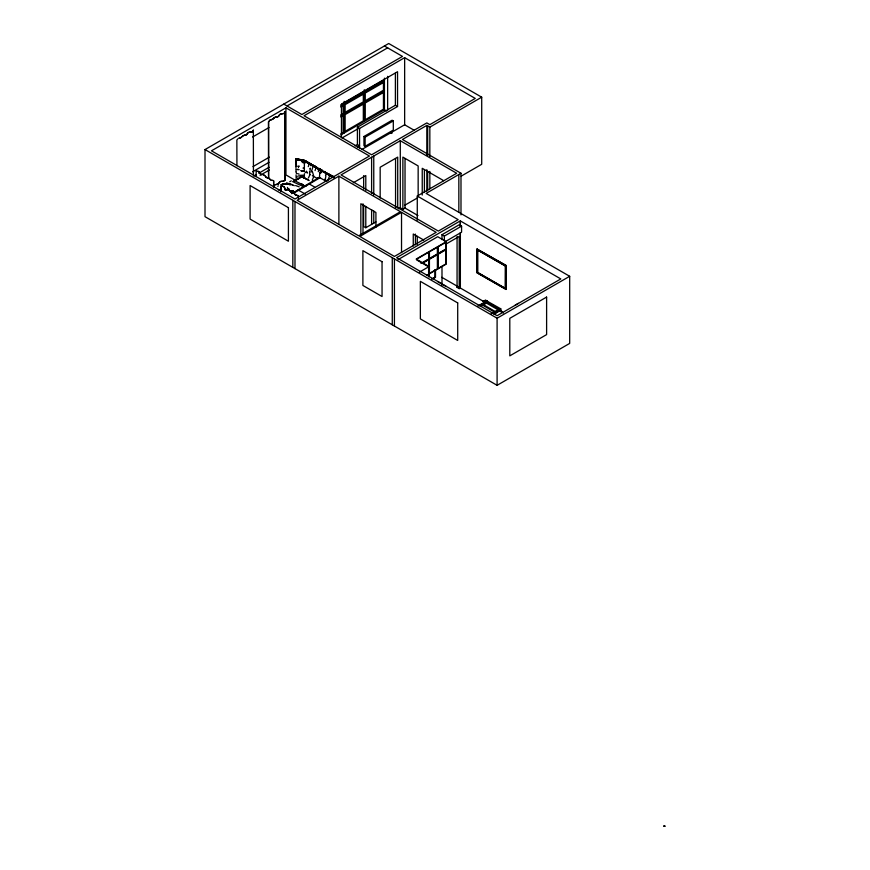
<?xml version="1.0" encoding="UTF-8"?>
<svg xmlns="http://www.w3.org/2000/svg" width="870" height="870" viewBox="0 0 870 870"><rect width="100%" height="100%" fill="white"/><g stroke="black" fill="none" stroke-linecap="round" stroke-linejoin="round"><path stroke-width="1.3" d="M495.563 312.656L495.965 311.949L495.965 312.83M304.065 162.451L303.924 161.222L303.162 161.113M325.141 180.373L325.162 179.046M295.898 166.126L295.974 167.997M310.09 170.52L309.927 172.129M499.63 309.296L500.261 308.546L499.717 309.35L485.406 301.085L485.547 300.259L500.794 308.85L500.739 310.307L493.953 314.222M295.811 163.723L296.007 163.082M296.191 179.807L294.234 180.492L305.903 186.441M296.942 160.156C295.485 161.57 296.442 163.168 296.191 161.298M295.256 192.618L291.7 190.573M319.453 177.502L319.823 171.945M325.891 175.849L325.097 180.568M288.927 190.073L290.33 191.248L288.905 189.943M285.088 111.947L285.055 179.59M285.088 179.427L285.099 111.795M288.557 188.757L289.134 190.051M296.115 177.045L296.094 174.859M286.534 184.038L285.186 183.766M303.543 162.005L303.641 161.352L303.304 161.885M289.71 190.65L290.33 191.248M310.188 168.813L310.296 168.117L310.046 169.476M302.021 176.392L302.303 175.903L304.522 177.991M318.289 171.705L318.735 169.433L317.8 168.519L318.67 169.019M292.614 191.052L293.168 191.433L292.287 192.074M293.592 191.955L292.233 190.726L293.027 191.683M284.969 112.056L284.61 113.035M284.969 179.535L284.838 180.231M285.001 111.893L284.001 113.404M304.804 163.364L305.109 161.679L306.001 162.266M295.952 159.243L298.704 159.449M247.384 133.675L247.722 133.056M483.666 300.65C481.784 300.552 484.177 302.423 483.47 300.683M484.916 300.454L485.471 301.227L485.09 300.324M278.976 182.809L277.954 184.092M278.911 183.32L280.01 181.83M311.634 170.933L313.135 166.268L314.646 166.648L313.863 166.322M290.602 184.864L289.242 184.277L289.797 184.483M327.729 180.84L329.676 175.664M284.784 180.373L284.925 179.709M305.348 172.695L305.609 171.999L307.643 173.054M315.049 170.596L315.679 168.845M308.263 166.638L309.209 164.071L310.014 164.017L307.773 162.864L309.916 163.941L308.872 163.495M310.916 165.811L311.155 165.18M247.363 133.447L246.047 134.991M279.063 115.384L280.412 114.111M481.686 304.446L482.241 303.956L496.204 312.091M253.246 130.522L252.768 131.468M312.254 180.155L313.537 177.088M319.997 173.38L320.682 171.89M325.5 175.414L326.174 173.859M296.007 163.495L296.061 162.266M308.404 177.98L309.807 174.968M241.86 136.84L243.741 135.513M292.657 192.237L293.484 192.575M253.181 130.674L252.92 131.326M237.836 138.83L236.857 140.059L236.934 165.746M268.917 121.506L269.417 120.68M269.189 121.158L268.536 121.756L268.536 178.448M284.697 180.329L284.001 180.884M301.183 177.088C302.51 174.478 304.424 178.209 305.979 178.785M321.052 172.869L321.878 171.238M301.672 176.686L302.108 175.914L301.02 176.904M500.011 309.742C501.163 307.762 499.445 312.602 502.349 312.167M502.142 311.906L502.49 311.493M502.012 312.363L502.327 311.971M241.773 136.797L240.903 137.558M291.95 190.65L290.841 190.965M273.615 185.886L274.311 185.179M291.896 191.965L292.298 191.585L292.2 192.194M278.628 116.112L279.574 114.633M299.987 160.167L299.367 159.906L300.868 160.015M293.233 191.955L293.375 191.302L292.32 191.128M285.458 184.255L286.839 183.168M273.952 117.961L272.321 119.342M278.541 116.297L277.726 116.7M294.756 192.52L292.657 191.443L293.299 191.28M290.025 183.994L287.448 183.233L285.61 183.755M285.893 183.798L288.242 183.592M298.149 178.698L296.822 179.688L300.683 177.219M286.208 183.711L285.643 183.907M247.026 134.458L245.797 135.057M269.569 120.354L270.233 120.038M278.715 116.167L277.954 116.613M303.706 160.493L302.836 160.026M279.324 182.189L280.194 181.71M247.809 132.871L248.983 132.327M269.722 120.234L270.918 119.788M274.028 117.787L275.214 117.298M274.311 117.7L272.81 119.19M297.736 178.698L300.193 177.6M242.534 135.938L243.448 135.546M274.224 185.136L275.214 184.777M248.004 132.74L249.201 132.24M279.683 114.448L281.434 113.861M274.409 117.526L276.214 117.048M295.593 180.394L296.191 180.025M289.721 181.754L291.254 180.873M291.57 193.684L319.312 177.382L326.707 181.58M293.288 193.423L319.953 177.752M252.061 131.794L252.844 131.522M284.533 113.23L283.75 113.491M284.533 180.71L283 181.09M460.991 214.879L460.991 173.271L426.115 193.401L569.687 276.29L569.687 343.4L497.096 385.312L205.005 216.673L205.005 149.564L388.716 43.5L481.708 97.19L481.708 164.289L461.165 176.153M287.013 105.944L387.639 47.85M285.936 107.815L211.464 150.814L294.984 199.023L369.456 156.024L285.936 107.815L285.936 174.924L294.169 179.677M252.561 137.025L268.993 127.542M404.648 57.67L304.022 115.764L371.61 154.784L426.822 122.909L429.834 124.649L475.248 98.43L404.648 57.67L404.648 124.78L361.866 149.477M340.92 104.846L343.193 103.541M345.129 102.421L363.323 91.915M365.259 90.795L383.452 80.301M340.812 106.031L384.42 80.856M340.92 107.086L343.193 105.77L343.193 113.481L340.92 114.796M252.952 166.627L269.385 157.133M340.812 115.971L384.42 90.795M340.92 117.026L343.193 115.721L343.193 132.447L340.92 133.752M252.561 171.825L268.993 162.331M254.138 175.903L256.443 174.576M258.738 173.25L269.113 167.257M260.087 175.349L269.308 170.031M340.812 134.937L384.42 109.761L386.574 111.001M355.145 145.899L357.407 144.594L357.407 127.194L395.393 105.259L397.546 106.51L397.546 71.71L341.475 104.085L341.475 137.547M342.008 137.971L358.396 128.521M357.407 127.194L359.56 128.445L397.546 106.51M273.648 187.441L273.648 180.699L273.561 187.496M363.943 136.492L392.12 120.223L393.305 120.908L393.305 130.054L365.128 146.312L363.943 145.638L363.943 136.492L365.128 137.166L393.305 120.908M280.869 191.672L280.945 186.224L280.945 191.628M357.298 147.15L359.56 145.845L357.407 144.594M338.887 176.164L297.138 200.274L358.69 235.813L400.45 211.704L338.887 176.164L338.887 224.482M417.274 196.022L456.685 173.271L400.287 140.712L341.04 174.913L438.339 231.094L458.175 219.642L417.274 196.022L417.274 220.186M481.708 97.19L429.834 127.14L426.822 125.4L402.44 139.472L460.991 173.271M353.263 182.776L365.791 175.544L365.791 190.258M363.649 205.081L363.649 226.494L365.791 227.733L375.894 221.904M398.569 208.811L400.287 207.821L402.875 209.311L405.028 208.071L417.959 215.532M404.767 205.233L417.535 197.871M401.527 212.323L359.767 236.433L394.425 256.443L436.185 232.333L401.527 212.323L401.527 252.594M397.981 259.651L437.708 236.716L446.31 241.686L446.31 264.056L426.942 275.246M441.993 239.663L441.993 234.693L459.219 224.754L461.578 226.124L461.578 232.203L445.473 241.512M441.993 234.693L444.363 236.064L461.578 226.124M446.31 241.686L416.175 259.086L429.095 266.546L419.405 272.136M416.502 259.271L428.769 252.191L428.769 258.901L420.96 263.403M445.44 244.383L459.219 236.433L459.219 288.633L460.371 287.959L460.371 232.932M422.048 263.153L446.31 249.146M423.19 262.87L428.769 259.651L428.769 273.811M476.988 249.059L506.264 265.589L505.948 289.46L476.988 272.745L476.988 249.059L506.264 265.589M477.521 249.984L505.513 266.024L505.405 288.525L477.521 272.43L477.521 249.984L505.513 266.024M431.748 279.15L435.228 277.138L435.228 269.548M433.053 278.563L435.37 277.225L435.37 269.635M433.14 278.639L435.478 277.291L435.478 269.559M476.988 272.745L506.264 289.275M477.521 272.43L505.513 288.47M457.065 236.531L457.065 287.383L458.175 286.741M477.706 306.099L486.917 300.846M479.403 305.772L487.439 301.15L487.396 302.597L480.61 306.512M484.568 303.576L487.396 302.597L486.917 302.205M491.05 313.809L500.217 308.589M492.757 313.472L500.794 308.85M494.53 313.243L500.174 309.981M515.149 305.207L518.368 303.336M205.005 149.564L497.096 318.202L569.687 276.29M277.726 186.234L278.335 185.886M298.453 178.818L299.769 178.165M299.215 159.297L298.443 159.264M501.957 312.286L500.152 309.676M252.626 131.653L251.811 131.848M280.575 181.471L281.14 181.384M286.295 183.331L288.47 184.092M278.041 184.135L276.932 184.342M280.466 184.908L283.685 183.972M238.663 138.189L239.228 138.08M275.127 184.734L276.214 184.527M298.78 159.384L296.159 159.036L296.877 158.96M305.065 178.296L304.859 178.132M281.63 184.821L283.642 184.146M241.207 137.525L240.37 137.71M271.331 119.603L272.147 119.473M239.642 137.895L240.218 137.808M284.033 184.277L282.108 184.875M311.732 164.539L311.199 164.028M271.157 119.712L270.581 119.81M312.613 165.18L313.211 165.104M314.581 166.3L316.027 166.725L315.179 166.213M318.061 177.795L318.801 177.578M272.669 119.32L272.06 119.418M240.718 137.688L240.131 137.754M275.344 117.167L276.464 117.004M243.654 135.47L244.285 135.405M244.535 135.339L243.926 135.394M277.813 116.754L276.932 116.863M277.813 184.233L276.377 184.429M271.07 119.668L271.897 119.516M277.563 116.819L276.66 116.906M485.558 301.172L485.884 300.313M483.252 301.531C485.438 299.171 480.088 302.292 485.471 301.227M284.099 183.951L281.967 184.353L283.772 184.255M283.587 113.6L281.053 113.85M251.397 131.957L250.179 132.044M250.843 132.001L249.364 132.142M280.792 181.373L281.706 181.308M281.869 181.232L282.804 181.167M245.34 135.209L244.448 135.285M276.138 184.473L276.747 184.44M305.239 160.896L309.807 163.19M292.962 191.161L292.701 191.781M244.698 135.242L245.623 135.165M317.158 167.616L316.169 166.768M293.136 192.531L292.342 192.139M281.956 113.796L282.804 113.687M302.673 171.053L301.303 171.031M302.771 170.683L304.054 170.531M289.351 184.277L289.949 184.549M302.978 168.084L304.043 167.975M286.806 183.461L288.633 184.016M251.038 131.925L251.647 131.946M304.239 160.852L305.979 161.461M294.343 181.003L292.668 181.634L303.652 186.745M303.336 175.185L300.183 175.305M300.139 160.221L300.726 160.297M306.642 161.809L307.349 161.787M296.605 159.058L297.464 159.047L296.17 160.178M330.48 174.892L329.773 174.533L334.471 177.175M272.517 180.373L271.908 180.351M272.201 180.427L273.202 180.481M297.431 195.424L296.529 195.337M291.167 190.976L292.374 191.639M318.496 168.954L319.192 168.954M301.531 160.439L302.238 160.45M299.008 159.895L298.791 159.895M256.226 171.238L256.835 171.216M281.14 186.289L282.065 186.289M302.118 171.336L302.934 171.368M256.302 171.183L255.943 176.621M296.115 158.992L296.072 159.754L296.083 158.992L296.866 159.134M303.445 160.863L304.043 160.58M326.707 174.011L327.522 174.065L326.348 173.413M256.476 171.238L257.672 171.314M281.391 186.3L282.315 186.321M332.144 176.697L329.154 174.424M262.207 174.631L261.13 174.424M303.717 177.893L302.858 176.958M297.703 159.21L298.182 159.319M304.402 160.33L306.544 161.385L305.794 161.265M257.857 171.39L258.531 171.423M287.035 189.736L288.786 189.921M302.945 160.743L296.626 159.678L302.271 160.624M300.803 160.384L301.466 160.482M298.062 175.892L299.889 176.164M294.354 180.351L295.147 180.471M267.993 177.85L267.144 177.741M258.118 171.423L258.781 171.51M283.033 186.474L283.696 186.561M297.344 195.478L298.116 195.532M302.488 160.113L303.782 160.319M297.583 159.852L298.888 160.058M300.781 170.574L301.564 170.705M304.315 160.363L301.846 160.015M304.098 160.406L333.558 176.838M263.218 174.805L263.871 174.87M288.503 189.856L286.274 189.573M301.401 159.928L305.337 160.776M296.311 159.591L298.019 159.884M300.726 159.678L299.65 159.438L301.455 159.939M304.282 160.972L296.616 159.721M303.065 160.754L303.88 160.896M297.138 159.177L297.747 159.286M296.083 158.927L297.301 159.177M267.916 177.904L269.776 178.959M297.812 159.264L302.358 160.015M299.389 159.493L300.422 159.678M293.364 193.064L294.103 193.281M299.933 159.623L300.541 159.732M285.915 190.062L285.262 189.943L285.936 190.171M261.935 174.609L260.891 174.304M267.753 177.817L266.883 177.665M292.668 192.868L291.352 192.52M331.372 175.892L330.415 175.653L331.296 176.208M296.909 195.358L296.268 195.282M296.094 159.558L297.138 159.786M263.501 174.859L264.099 174.968M308.11 179.677L305.446 178.448L306.175 178.992M286.447 190.095L284.99 189.551M303.619 160.798L302.173 159.884M324.543 172.358L323.433 171.629M297.486 169.28L299.084 169.715L298.41 169.4M311.721 164.985L312.428 165.441L310.753 164.43M293.244 191.846L291.95 191.237M295.408 194.869L296.355 195.228M306.653 179.166L307.534 179.709M297.583 173.619L299.139 174.141M283.359 186.517L284.099 186.822M292.766 185.016L290.21 183.961M289.188 184.44L289.83 184.56M321.563 170.02L318.812 168.312M295.615 185.56L299.236 186.865M287.72 183.613L288.644 183.961M268.721 178.056L269.504 178.709M293.636 193.107L294.245 193.412M301.64 161.602L302.455 161.94M293.375 185.288L294.321 185.701M320.203 169.922L320.986 170.237M308.426 180.025L309.078 180.558L308.404 180.133M266.024 177.252L266.97 177.621M291.885 192.672L290.939 192.303M291.515 184.462L292.701 184.973M271.201 180.101L270.178 179.568M296.115 195.152L295.234 194.75M332.829 176.305L333.797 177.088M306.925 162.027L307.48 162.277M306.414 179.198L307.317 179.666M312.123 164.604L313.059 165.039M296.452 169.411L297.235 169.791M327.522 173.217L326.892 173.282M266.764 177.534L265.741 176.936M316.06 167.573L316.821 167.932L315.625 167.192M320.116 170.248L318.735 169.433L319.41 170.02M298.029 195.576L298.475 198.501M314.124 165.713L315.038 166.159M305.827 161.766L306.555 162.179L305.381 161.505M260.978 174.261L260.228 173.935M285.893 189.312L284.49 187.561M296.561 176.577L297.377 177.001M328.86 174L329.491 174.337M324.412 171.488L325.347 171.999M296.431 165.822L297.279 166.3M333.797 177.752L304.272 161.048L333.33 177.545M309.502 174.109L310.438 174.642M312.308 175.696L313.243 176.229M314.179 176.751L316.974 178.339M308.643 183.646L314.918 187.213M297.975 189.921L305.37 194.119M258.694 171.564L259.336 171.912M384.42 45.99L402.495 56.419L301.868 114.525L283.783 104.085M404.648 124.78L414.066 130.206M443.667 180.666L422.244 168.301L422.244 195.065M268.536 121.756L268.623 178.491M423.723 240.055L413.261 234.008L413.261 246.058M416.654 259.912L428.616 266.818L428.616 273.169M441.808 277.302L457 286.067M503.534 312.972L460.295 288.003L460.295 232.975M457.065 287.383L459.219 288.633M434.837 276.91L435.478 277.291M494.486 312.112L481.73 304.609M437.61 281.51L446.223 286.491M292.657 191.346L294.799 192.618M289.438 190.193L289.993 190.954M320.367 169.161L322.498 170.748L322.041 170.15M310.155 163.386L311.003 163.908M296.637 160.265L296.104 159.427M270.766 179.905L269.82 179.133M326.837 173.554L327.522 174.065M295.887 160.45L296.148 161.211M296.485 173.554L296.061 172.108M289.068 189.595L289.21 190.302M328.697 174.392L329.469 175.087M294.604 194.053L295.18 194.575M259.097 171.814L259.532 172.717M304.119 177.763L303.162 177.165M292.603 190.932L293.418 192.324M260.315 173.891L259.706 172.836M295.06 194.423L294.288 193.618M332.862 177.045L332.362 176.469L332.884 177.11M333.482 177.045L332.808 176.24L333.33 176.893M290.885 192.118L290.167 191.063M265.698 176.773L265.317 176.164M265.415 176.501L264.904 175.588M308.23 162.353L308.676 162.951M292.864 191.465L293.07 191.248M303.325 177.35L303.489 178.013M284.251 187.159L284.544 187.942M284.936 188.67L284.686 188.05M306.457 171.118L307.056 172.238M302.825 162.19L303.228 162.973M289.036 189.236L288.677 188.692M313.733 176.131L312.526 171.977M317.322 178.024L317.594 178.828M287.47 187.409L287.818 188.942M309.829 173.206L309.524 171.749M301.803 160.972L301.933 161.602M325.75 180.014L325.978 181.145M295.974 170.607L296.017 171.662M296.115 177.817L296.148 178.578M296.137 162.353L296.17 163.168M311.764 171.194L311.808 172.119M296.181 165.833L296.202 166.496M296.137 161.613L296.159 162.429M296.235 164.484L296.202 162.907M296.181 163.908L296.202 164.724M296.224 162.592L296.235 165.441M296.126 160.624L296.137 161.244M296.181 161.461L296.191 162.179M295.92 168.998L295.92 169.596M304.359 163.179L304.38 171.694M304.38 173.695L304.38 177.708M505.948 265.774L505.948 289.46M505.405 266.089L505.405 288.525M497.096 318.202L497.096 385.312M477.63 249.929L477.63 272.364M477.315 248.874L477.315 271.244M460.371 226.222L460.371 220.86L396.579 257.683L497.096 315.723L560.813 278.933L460.295 220.904L460.295 226.265M458.838 174.511L458.838 212.095M444.363 236.064L444.363 240.936M441.993 266.448L441.993 285.186M437.708 246.656L437.708 269.026M429.834 127.14L429.834 156.665M429.834 171.423L429.834 188.877M429.095 251.626L429.095 276.714M428.769 274.191L428.769 276.758M427.681 125.889L427.681 155.425M427.681 171.531L427.681 190.312M426.822 125.4L426.822 154.925M426.822 169.683L426.822 191.161M424.397 169.737L424.397 192.487M418.155 196.718L418.155 165.942L402.875 157.111L402.875 209.311M417.274 236.292L417.274 244.339M415.414 234.106L415.414 244.818M405.028 158.547L405.028 208.071M400.287 140.712L400.287 207.821M397.71 207.974L397.71 157.111L380.168 167.247L380.168 198.023M395.556 158.547L395.556 208.071M395.393 73.145L395.393 105.259M394.425 258.923L394.425 326.032M392.272 257.683L392.272 324.793M387.639 76.343L387.639 110.272M384.42 78.137L384.42 109.761M375.916 227.168L375.916 212.454L360.843 203.754L360.843 235.868M373.763 156.024L373.763 194.956M373.763 211.062L373.763 223.133M371.61 157.274L371.61 193.51M371.61 209.616L371.61 224.384M365.791 206.32L365.791 227.733M365.128 137.166L365.128 146.312M364.291 89.762L364.291 121.387M363.649 175.631L363.649 189.018M362.997 203.841L362.997 234.628M359.56 128.445L359.56 148.324M344.161 101.377L344.161 133.001M294.984 201.514L294.984 268.623M292.831 200.274L292.831 267.384M253.355 129.88L253.442 175.827M296.224 163.016L296.191 163.701L296.235 162.918M391.272 133.001L391.87 133.045L391.272 133.001M663.799 826.054L664.995 826.152L663.799 826.054M298.91 166.094L298.443 167.007L298.91 166.094M390.684 133.317L391.272 133.393L390.684 133.317M300.672 176.958L301.172 176.697L300.672 176.958M363.323 94.156L345.129 104.65L345.129 112.36L363.323 101.855L363.323 94.156M383.452 82.53L365.259 93.036L365.259 100.746L383.452 90.241L383.452 82.53M363.323 104.095L345.129 114.601L345.129 131.326L363.323 120.821L363.323 104.095M383.452 92.481L365.259 102.975L365.259 119.701L383.452 109.207L383.452 92.481M437.382 247.221L429.421 251.821L429.421 258.531L437.382 253.931L437.382 247.221M445.995 242.251L438.023 246.852L438.023 253.561L445.995 248.961L445.995 242.251M437.382 254.671L429.421 259.271L429.421 273.441L437.382 268.841L437.382 254.671M445.995 249.701L438.023 254.301L438.023 268.471L445.995 263.871L445.995 249.701M546.61 297.083L509.798 318.333L509.798 355.863L546.61 334.613L546.61 297.083M279.466 189.703L278.487 189.682L279.466 189.703M279.933 189.78L279.933 189.78M320.073 169.596L319.225 169.367L320.073 169.596M285.317 189.606L284.675 189.497L285.969 189.758L285.317 189.606M291.406 192.107L290.743 191.846L291.406 192.107M457.707 302.923L420.362 281.358L420.362 318.888L457.707 340.453L457.707 302.923M288.416 207.669L250.103 185.549L250.103 219.099L288.416 241.218L288.416 207.669M382.05 261.718L362.888 250.658L362.888 285.458L382.05 296.518L382.05 261.718M302.184 184.418L301.281 183.809L303.141 185.136L302.184 184.418"/></g></svg>
